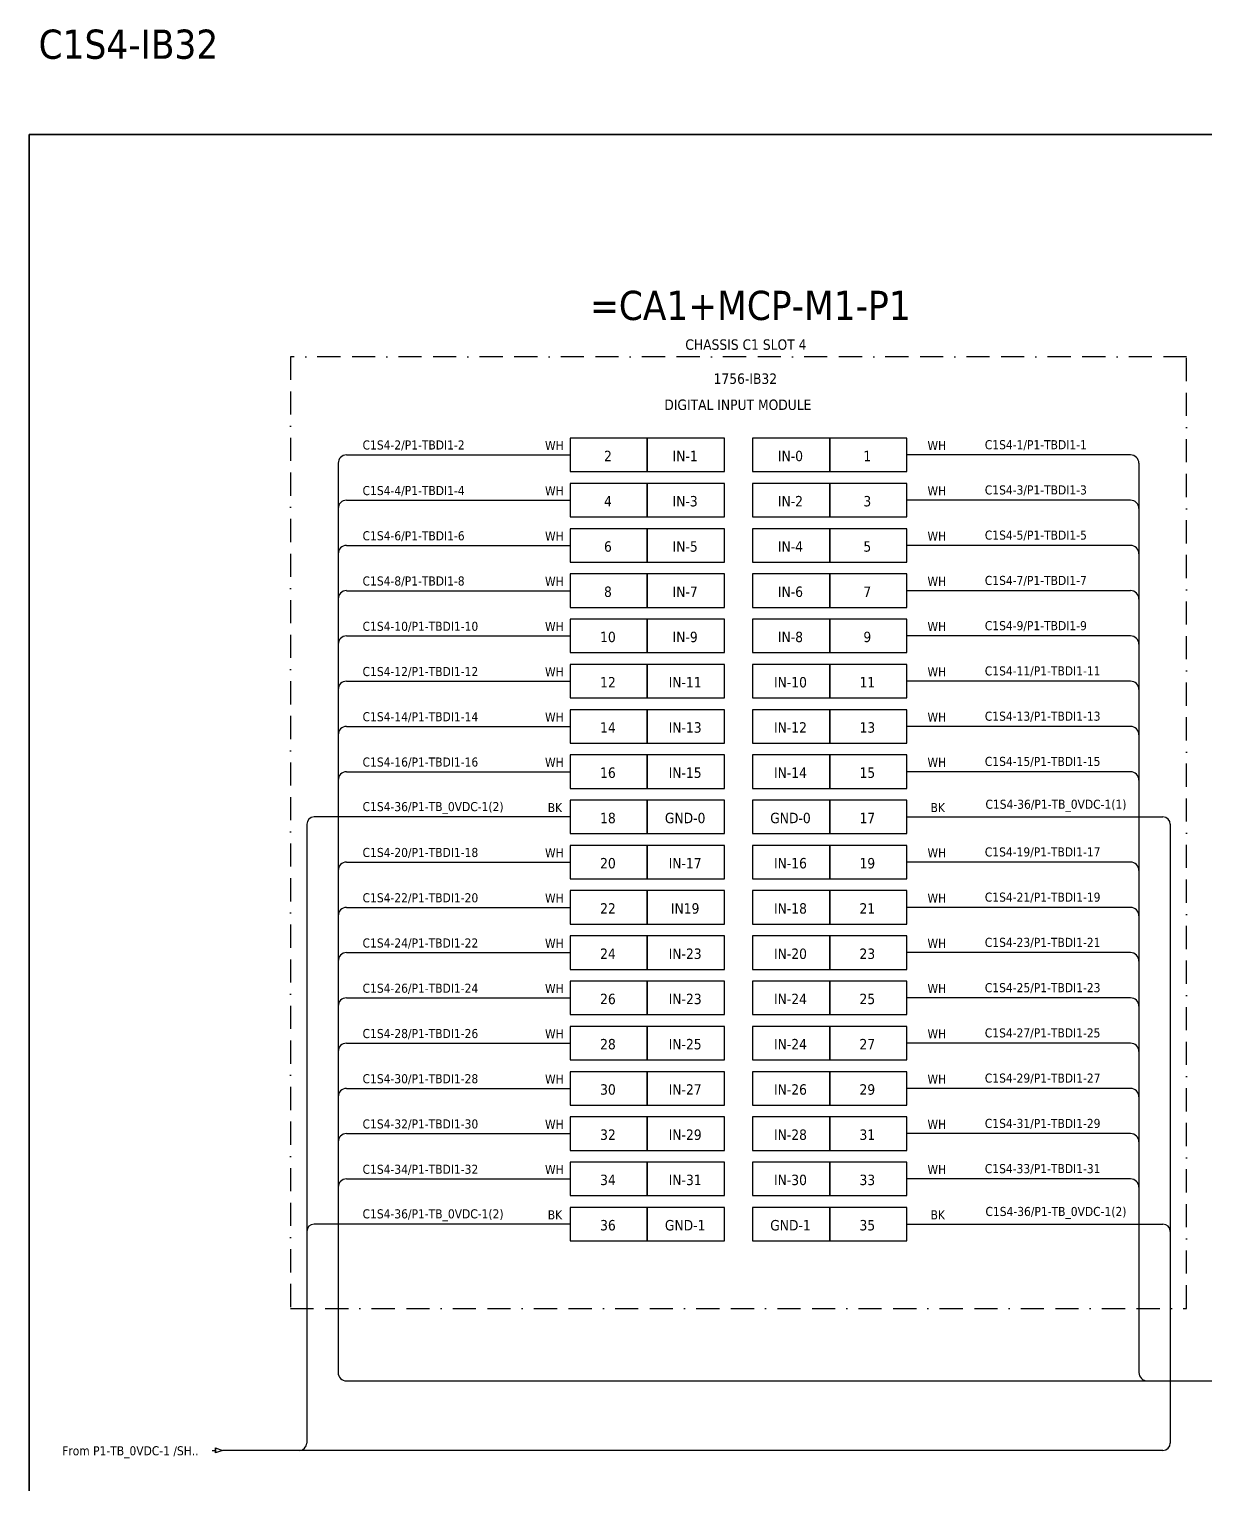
# Model space of a CAD drawing. Header units: millimetres. Extents: x 0 to 54213, y -3004 to 2820.
# Drawn here: x 16773 to 18063, y 1224 to 2820 of the extents above; entities that cross this region are included whole.
import ezdxf
from ezdxf.enums import TextEntityAlignment as Align

# ---------------------------------------------------------------- set-up
doc = ezdxf.new("R2010")
doc.units = ezdxf.units.MM
doc.linetypes.add('BORDERX2', pattern=[88.9, 25.4, -12.7, 25.4, -12.7, 0, -12.7])
for name, color, linetype in [('HELPPOINT', 7, 'Continuous'), ('VECTORS', 7, 'Continuous'), ('x01001-FrameArea', 2, 'BORDERX2')]:
    doc.layers.add(name, color=color, linetype=linetype)
doc.layers.add('IE-EQUIP', color=253, linetype='Continuous', lineweight=25)
doc.layers.add('IE-WIRE', color=7, linetype='Continuous', lineweight=25)
doc.styles.add('Tahoma', font='')
doc.styles.get('Tahoma').set_extended_font_data('Tahoma')

# ---------------------------------------------------------------- blocks, each defined once
blk = doc.blocks.new('xTerminal_fr_to')
at = {"layer": 'VECTORS', "color": 1, "true_color": 0xff0000}
for p, q in [((-11.3, 0), (-7.8, 0)), ((-7.8, 2.8), (0, 0)), ((-7.8, -2.8), (-7.8, 2.8)), ((-7.8, 2.8), (0, 0)), ((-7.8, 2.8), (-7.8, -2.8)), ((0, 0), (-7.8, -2.8)), ((0, 0), (-7.8, -2.8))]:
    blk.add_line(p, q, dxfattribs=at)

msp = doc.modelspace()

# ---------------------------------------------------------------- linework, layer by layer
at = {"layer": 'HELPPOINT', "color": 4, "lineweight": 35}
for p, q in [((16773.2, 0), (16773.2, 2704.2)), ((16773.2, 2704.2), (20666.5, 2704.2)), ((16773.2, 0), (16773.2, 2704.2)), ((16773.2, 2704.2), (20666.5, 2704.2))]:
    msp.add_line(p, q, dxfattribs=at)
at = {"layer": 'IE-EQUIP', "linetype": 'Continuous', "ltscale": 25.4}
for points in [[(17366.6, 2334.4), (17451.3, 2334.4), (17451.3, 2371.1), (17366.6, 2371.1)], [(17451.3, 2334.4), (17535.9, 2334.4), (17535.9, 2371.1), (17451.3, 2371.1)], [(17566.8, 2334.4), (17651.4, 2334.4), (17651.4, 2371.1), (17566.8, 2371.1)], [(17651.4, 2334.4), (17736.1, 2334.4), (17736.1, 2371.1), (17651.4, 2371.1)], [(17366.6, 2284.8), (17451.3, 2284.8), (17451.3, 2321.5), (17366.6, 2321.5)], [(17451.3, 2284.8), (17535.9, 2284.8), (17535.9, 2321.5), (17451.3, 2321.5)], [(17566.8, 2284.8), (17651.4, 2284.8), (17651.4, 2321.5), (17566.8, 2321.5)], [(17651.4, 2284.8), (17736.1, 2284.8), (17736.1, 2321.5), (17651.4, 2321.5)], [(17366.6, 2235.1), (17451.3, 2235.1), (17451.3, 2271.8), (17366.6, 2271.8)], [(17451.3, 2235.1), (17535.9, 2235.1), (17535.9, 2271.8), (17451.3, 2271.8)], [(17566.8, 2235.1), (17651.4, 2235.1), (17651.4, 2271.8), (17566.8, 2271.8)], [(17651.4, 2235.1), (17736.1, 2235.1), (17736.1, 2271.8), (17651.4, 2271.8)], [(17366.6, 2185.5), (17451.3, 2185.5), (17451.3, 2222.2), (17366.6, 2222.2)], [(17451.3, 2185.5), (17535.9, 2185.5), (17535.9, 2222.2), (17451.3, 2222.2)], [(17566.8, 2185.5), (17651.4, 2185.5), (17651.4, 2222.2), (17566.8, 2222.2)], [(17651.4, 2185.5), (17736.1, 2185.5), (17736.1, 2222.2), (17651.4, 2222.2)], [(17366.6, 2135.9), (17451.3, 2135.9), (17451.3, 2172.6), (17366.6, 2172.6)], [(17451.3, 2135.9), (17535.9, 2135.9), (17535.9, 2172.6), (17451.3, 2172.6)], [(17566.8, 2135.9), (17651.4, 2135.9), (17651.4, 2172.6), (17566.8, 2172.6)], [(17651.4, 2135.9), (17736.1, 2135.9), (17736.1, 2172.6), (17651.4, 2172.6)], [(17366.6, 2086.2), (17451.3, 2086.2), (17451.3, 2122.9), (17366.6, 2122.9)], [(17451.3, 2086.2), (17535.9, 2086.2), (17535.9, 2122.9), (17451.3, 2122.9)], [(17566.8, 2086.2), (17651.4, 2086.2), (17651.4, 2122.9), (17566.8, 2122.9)], [(17651.4, 2086.2), (17736.1, 2086.2), (17736.1, 2122.9), (17651.4, 2122.9)], [(17366.6, 2036.6), (17451.3, 2036.6), (17451.3, 2073.3), (17366.6, 2073.3)], [(17451.3, 2036.6), (17535.9, 2036.6), (17535.9, 2073.3), (17451.3, 2073.3)], [(17566.8, 2036.6), (17651.4, 2036.6), (17651.4, 2073.3), (17566.8, 2073.3)], [(17651.4, 2036.6), (17736.1, 2036.6), (17736.1, 2073.3), (17651.4, 2073.3)], [(17366.6, 1987), (17451.3, 1987), (17451.3, 2023.7), (17366.6, 2023.7)], [(17451.3, 1987), (17535.9, 1987), (17535.9, 2023.7), (17451.3, 2023.7)], [(17566.8, 1987), (17651.4, 1987), (17651.4, 2023.7), (17566.8, 2023.7)], [(17651.4, 1987), (17736.1, 1987), (17736.1, 2023.7), (17651.4, 2023.7)], [(17366.6, 1937.3), (17451.3, 1937.3), (17451.3, 1974), (17366.6, 1974)], [(17451.3, 1937.3), (17535.9, 1937.3), (17535.9, 1974), (17451.3, 1974)], [(17566.8, 1937.3), (17651.4, 1937.3), (17651.4, 1974), (17566.8, 1974)], [(17651.4, 1937.3), (17736.1, 1937.3), (17736.1, 1974), (17651.4, 1974)], [(17366.6, 1887.7), (17451.3, 1887.7), (17451.3, 1924.4), (17366.6, 1924.4)], [(17451.3, 1887.7), (17535.9, 1887.7), (17535.9, 1924.4), (17451.3, 1924.4)], [(17566.8, 1887.7), (17651.4, 1887.7), (17651.4, 1924.4), (17566.8, 1924.4)], [(17651.4, 1887.7), (17736.1, 1887.7), (17736.1, 1924.4), (17651.4, 1924.4)], [(17366.6, 1838.1), (17451.3, 1838.1), (17451.3, 1874.8), (17366.6, 1874.8)], [(17451.3, 1838.1), (17535.9, 1838.1), (17535.9, 1874.8), (17451.3, 1874.8)], [(17566.8, 1838.1), (17651.4, 1838.1), (17651.4, 1874.8), (17566.8, 1874.8)], [(17651.4, 1838.1), (17736.1, 1838.1), (17736.1, 1874.8), (17651.4, 1874.8)], [(17366.6, 1788.4), (17451.3, 1788.4), (17451.3, 1825.1), (17366.6, 1825.1)], [(17451.3, 1788.4), (17535.9, 1788.4), (17535.9, 1825.1), (17451.3, 1825.1)], [(17566.8, 1788.4), (17651.4, 1788.4), (17651.4, 1825.1), (17566.8, 1825.1)], [(17651.4, 1788.4), (17736.1, 1788.4), (17736.1, 1825.1), (17651.4, 1825.1)], [(17366.6, 1738.8), (17451.3, 1738.8), (17451.3, 1775.5), (17366.6, 1775.5)], [(17451.3, 1738.8), (17535.9, 1738.8), (17535.9, 1775.5), (17451.3, 1775.5)], [(17566.8, 1738.8), (17651.4, 1738.8), (17651.4, 1775.5), (17566.8, 1775.5)], [(17651.4, 1738.8), (17736.1, 1738.8), (17736.1, 1775.5), (17651.4, 1775.5)], [(17366.6, 1689.2), (17451.3, 1689.2), (17451.3, 1725.9), (17366.6, 1725.9)], [(17451.3, 1689.2), (17535.9, 1689.2), (17535.9, 1725.9), (17451.3, 1725.9)], [(17566.8, 1689.2), (17651.4, 1689.2), (17651.4, 1725.9), (17566.8, 1725.9)], [(17651.4, 1689.2), (17736.1, 1689.2), (17736.1, 1725.9), (17651.4, 1725.9)], [(17366.6, 1639.5), (17451.3, 1639.5), (17451.3, 1676.2), (17366.6, 1676.2)], [(17451.3, 1639.5), (17535.9, 1639.5), (17535.9, 1676.2), (17451.3, 1676.2)], [(17566.8, 1639.5), (17651.4, 1639.5), (17651.4, 1676.2), (17566.8, 1676.2)], [(17651.4, 1639.5), (17736.1, 1639.5), (17736.1, 1676.2), (17651.4, 1676.2)], [(17366.6, 1589.9), (17451.3, 1589.9), (17451.3, 1626.6), (17366.6, 1626.6)], [(17451.3, 1589.9), (17535.9, 1589.9), (17535.9, 1626.6), (17451.3, 1626.6)], [(17566.8, 1589.9), (17651.4, 1589.9), (17651.4, 1626.6), (17566.8, 1626.6)], [(17651.4, 1589.9), (17736.1, 1589.9), (17736.1, 1626.6), (17651.4, 1626.6)], [(17366.6, 1540.3), (17451.3, 1540.3), (17451.3, 1577), (17366.6, 1577)], [(17451.3, 1540.3), (17535.9, 1540.3), (17535.9, 1577), (17451.3, 1577)], [(17566.8, 1540.3), (17651.4, 1540.3), (17651.4, 1577), (17566.8, 1577)], [(17651.4, 1540.3), (17736.1, 1540.3), (17736.1, 1577), (17651.4, 1577)], [(17366.6, 1490.6), (17451.3, 1490.6), (17451.3, 1527.3), (17366.6, 1527.3)], [(17451.3, 1490.6), (17535.9, 1490.6), (17535.9, 1527.3), (17451.3, 1527.3)], [(17566.8, 1490.6), (17651.4, 1490.6), (17651.4, 1527.3), (17566.8, 1527.3)], [(17651.4, 1490.6), (17736.1, 1490.6), (17736.1, 1527.3), (17651.4, 1527.3)]]:
    msp.add_lwpolyline(points, close=True, dxfattribs=at)
at = {"layer": 'IE-WIRE', "color": 4, "ltscale": 25.4}
for p, q in [((17121.4, 2352.7), (17366.6, 2352.7)), ((17981.4, 2352.7), (17736.1, 2352.7)), ((17112.2, 2343.6), (17112.2, 1346.2)), ((17990.5, 2343.6), (17990.5, 1346.2)), ((17121.4, 2303.1), (17366.6, 2303.1)), ((17981.4, 2303.1), (17736.1, 2303.1)), ((17121.4, 2253.5), (17366.6, 2253.5)), ((17981.4, 2253.5), (17736.1, 2253.5)), ((17121.4, 2203.8), (17366.6, 2203.8)), ((17981.4, 2203.8), (17736.1, 2203.8)), ((17121.4, 2154.2), (17366.6, 2154.2)), ((17981.4, 2154.2), (17736.1, 2154.2)), ((17121.4, 2104.6), (17366.6, 2104.6)), ((17981.4, 2104.6), (17736.1, 2104.6)), ((17121.4, 2055), (17366.6, 2055)), ((17981.4, 2055), (17736.1, 2055)), ((17121.4, 2005.3), (17366.6, 2005.3)), ((17981.4, 2005.3), (17736.1, 2005.3)), ((17121.4, 1906.1), (17366.6, 1906.1)), ((17981.4, 1906.1), (17736.1, 1906.1)), ((17121.4, 1856.4), (17366.6, 1856.4)), ((17981.4, 1856.4), (17736.1, 1856.4)), ((17121.4, 1806.8), (17366.6, 1806.8)), ((17981.4, 1806.8), (17736.1, 1806.8)), ((17121.4, 1757.2), (17366.6, 1757.2)), ((17981.4, 1757.2), (17736.1, 1757.2)), ((17121.4, 1707.5), (17366.6, 1707.5)), ((17981.4, 1707.5), (17736.1, 1707.5)), ((17121.4, 1657.9), (17366.6, 1657.9)), ((17981.4, 1657.9), (17736.1, 1657.9)), ((17121.4, 1608.3), (17366.6, 1608.3)), ((17981.4, 1608.3), (17736.1, 1608.3)), ((17121.4, 1558.6), (17366.6, 1558.6)), ((17981.4, 1558.6), (17736.1, 1558.6))]:
    msp.add_line(p, q, dxfattribs=at)
at = {"layer": 'IE-WIRE', "color": 7, "ltscale": 25.4}
for p, q in [((17077.8, 1947.7), (17077.8, 1268.8)), ((17366.6, 1955.7), (17085.8, 1955.7)), ((17736.1, 1955.7), (18016.9, 1955.7)), ((18024.9, 1947.7), (18024.9, 1268.8)), ((17366.6, 1509), (17085.8, 1509)), ((17736.1, 1509), (18016.9, 1509)), ((18016.9, 1260.8), (16985.3, 1260.8))]:
    msp.add_line(p, q, dxfattribs=at)
at = {"layer": 'IE-WIRE', "color": 4}
msp.add_line((17121.3, 1337), (18162.6, 1337), dxfattribs=at)
at = {"layer": 'IE-WIRE', "color": 4, "ltscale": 25.4}
for centre, start, end in [((17121.4, 2343.6), 90, 180), ((17981.4, 2343.6), 0, 90), ((17121.4, 2293.9), 90, 180), ((17981.4, 2293.9), 0, 90), ((17121.4, 2244.3), 90, 180), ((17981.4, 2244.3), 0, 90), ((17121.4, 2194.7), 90, 180), ((17981.4, 2194.7), 0, 90), ((17121.4, 2145), 90, 180), ((17981.4, 2145), 0, 90), ((17121.4, 2095.4), 90, 180), ((17981.4, 2095.4), 0, 90), ((17121.4, 2045.8), 90, 180), ((17981.4, 2045.8), 0, 90), ((17121.4, 1996.1), 90, 180), ((17981.4, 1996.1), 0, 90), ((17121.4, 1896.9), 90, 180), ((17981.4, 1896.9), 0, 90), ((17121.4, 1847.2), 90, 180), ((17981.4, 1847.2), 0, 90), ((17121.4, 1797.6), 90, 180), ((17981.4, 1797.6), 0, 90), ((17121.4, 1748), 90, 180), ((17981.4, 1748), 0, 90), ((17121.4, 1698.3), 90, 180), ((17981.4, 1698.3), 0, 90), ((17121.4, 1648.7), 90, 180), ((17981.4, 1648.7), 0, 90), ((17121.4, 1599.1), 90, 180), ((17981.4, 1599.1), 0, 90), ((17121.4, 1549.4), 90, 180), ((17981.4, 1549.4), 0, 90)]:
    msp.add_arc(centre, 9.17, start, end, dxfattribs=at)
at = {"layer": 'IE-WIRE', "color": 7, "ltscale": 25.4}
for centre, start, end in [((17085.8, 1947.7), 90, 180), ((18016.9, 1947.7), 360, 90), ((17085.8, 1501), 90, 180), ((18016.9, 1501), 360, 90), ((17069.8, 1268.8), 270, 0), ((18016.9, 1268.8), 270, 360), ((18016.9, 1268.8), 270, 360)]:
    msp.add_arc(centre, 8, start, end, dxfattribs=at)
at = {"layer": 'IE-WIRE', "color": 4}
for centre in [(17121.3, 1346.2), (17999.7, 1346.2)]:
    msp.add_arc(centre, 9.14, 180, 270, dxfattribs=at)
at = {"layer": 'x01001-FrameArea'}
msp.add_lwpolyline([(17059.9, 1416.6), (18042.8, 1416.6), (18042.8, 2460.5), (17059.9, 2460.5)], close=True, dxfattribs=at)

# ---------------------------------------------------------------- block references
msp.add_blockref('xTerminal_fr_to', (16985.3, 1260.8))

# ---------------------------------------------------------------- texts
at = {"color": 2, "style": 'Tahoma'}
msp.add_text('C1S4-IB32', height=32, dxfattribs=at).set_placement((16783.6, 2787.3))
for s, height, p in [('=CA1+MCP-M1-P1', 32, (17564.3, 2516.8)), ('CHASSIS C1 SLOT 4', 11.441, (17559.4, 2473.8)), ('1756-IB32', 11.44, (17558.8, 2436.4)), ('DIGITAL INPUT MODULE', 11.441, (17550.6, 2407.8)), ('2', 11.4, (17408.1, 2351.6)), ('IN-1', 11.44, (17492.8, 2351.6)), ('IN-0', 11.44, (17608.3, 2351.6)), ('1', 11.4, (17692.6, 2351.6)), ('4', 11.4, (17408.1, 2302)), ('IN-3', 11.44, (17492.8, 2302)), ('IN-2', 11.44, (17608.3, 2302)), ('3', 11.4, (17692.6, 2302)), ('6', 11.4, (17408.1, 2252.3)), ('IN-5', 11.44, (17492.8, 2252.3)), ('IN-4', 11.44, (17608.3, 2252.3)), ('5', 11.4, (17692.6, 2252.3)), ('8', 11.4, (17408.1, 2202.7)), ('IN-7', 11.44, (17492.8, 2202.7)), ('IN-6', 11.44, (17608.3, 2202.7)), ('7', 11.4, (17692.6, 2202.7)), ('10', 11.44, (17408.1, 2153.1)), ('IN-9', 11.44, (17492.8, 2153.1)), ('IN-8', 11.44, (17608.3, 2153.1)), ('9', 11.4, (17692.6, 2153.1)), ('12', 11.44, (17408.1, 2103.4)), ('IN-11', 11.44, (17492.8, 2103.4)), ('IN-10', 11.44, (17608.3, 2103.4)), ('11', 11.44, (17692.6, 2103.4)), ('14', 11.44, (17408.1, 2053.8)), ('IN-13', 11.44, (17492.8, 2053.8)), ('IN-12', 11.44, (17608.3, 2053.8)), ('13', 11.44, (17692.6, 2053.8)), ('16', 11.44, (17408.1, 2004.2)), ('IN-15', 11.44, (17492.8, 2004.2)), ('IN-14', 11.44, (17608.3, 2004.2)), ('15', 11.44, (17692.6, 2004.2)), ('18', 11.44, (17408.1, 1954.5)), ('GND-0', 11.44, (17492.8, 1954.5)), ('GND-0', 11.44, (17608.3, 1954.5)), ('17', 11.44, (17692.6, 1954.5)), ('20', 11.44, (17408.1, 1904.9)), ('IN-17', 11.44, (17492.8, 1904.9)), ('IN-16', 11.44, (17608.3, 1904.9)), ('19', 11.44, (17692.6, 1904.9)), ('22', 11.44, (17408.1, 1855.3)), ('IN19', 11.44, (17492.8, 1855.3)), ('IN-18', 11.44, (17608.3, 1855.3)), ('21', 11.44, (17692.6, 1855.3)), ('24', 11.44, (17408.1, 1805.6)), ('IN-23', 11.44, (17492.8, 1805.6)), ('IN-20', 11.44, (17608.3, 1805.6)), ('23', 11.44, (17692.6, 1805.6)), ('26', 11.44, (17408.1, 1756)), ('IN-23', 11.44, (17492.8, 1756)), ('IN-24', 11.44, (17608.3, 1756)), ('25', 11.44, (17692.6, 1756)), ('28', 11.44, (17408.1, 1706.4)), ('IN-25', 11.44, (17492.8, 1706.4)), ('IN-24', 11.44, (17608.3, 1706.4)), ('27', 11.44, (17692.6, 1706.4)), ('30', 11.44, (17408.1, 1656.7)), ('IN-27', 11.44, (17492.8, 1656.7)), ('IN-26', 11.44, (17608.3, 1656.7)), ('29', 11.44, (17692.6, 1656.7)), ('32', 11.44, (17408.1, 1607.1)), ('IN-29', 11.44, (17492.8, 1607.1)), ('IN-28', 11.44, (17608.3, 1607.1)), ('31', 11.44, (17692.6, 1607.1)), ('34', 11.44, (17408.1, 1557.5)), ('IN-31', 11.44, (17492.8, 1557.5)), ('IN-30', 11.44, (17608.3, 1557.5)), ('33', 11.44, (17692.6, 1557.5)), ('36', 11.44, (17408.1, 1507.8)), ('GND-1', 11.44, (17492.8, 1507.8)), ('GND-1', 11.44, (17608.3, 1507.8)), ('35', 11.44, (17692.6, 1507.8))]:
    msp.add_text(s, height=height, dxfattribs=at).set_placement(p, align=Align.MIDDLE_CENTER)
at = {"color": 4, "style": 'Tahoma'}
for s, height, p in [('C1S4-2/P1-TBDI1-2', 9.949, (17139, 2358.7)), ('WH', 9.95, (17339.1, 2358)), ('WH', 9.95, (17758.6, 2358)), ('C1S4-1/P1-TBDI1-1', 9.949, (17821.5, 2359)), ('C1S4-4/P1-TBDI1-4', 9.949, (17139, 2308.7)), ('WH', 9.95, (17339.1, 2308.4)), ('WH', 9.95, (17758.6, 2308.4)), ('C1S4-3/P1-TBDI1-3', 9.949, (17821.5, 2309.4)), ('C1S4-6/P1-TBDI1-6', 9.949, (17139, 2259.1)), ('WH', 9.95, (17339.1, 2258.7)), ('WH', 9.95, (17758.6, 2258.7)), ('C1S4-5/P1-TBDI1-5', 9.949, (17821.5, 2259.8)), ('C1S4-8/P1-TBDI1-8', 9.949, (17139, 2209.5)), ('WH', 9.95, (17339.1, 2209.1)), ('WH', 9.95, (17758.6, 2209.1)), ('C1S4-7/P1-TBDI1-7', 9.949, (17821.5, 2210.1)), ('C1S4-9/P1-TBDI1-9', 9.949, (17821.5, 2160.5)), ('C1S4-10/P1-TBDI1-10', 9.949, (17139, 2159.8)), ('WH', 9.95, (17339.1, 2159.5)), ('WH', 9.95, (17758.6, 2159.5)), ('C1S4-12/P1-TBDI1-12', 9.949, (17139, 2110.2)), ('WH', 9.95, (17339.1, 2109.8)), ('WH', 9.95, (17758.6, 2109.8)), ('C1S4-11/P1-TBDI1-11', 9.949, (17821.5, 2110.9)), ('C1S4-14/P1-TBDI1-14', 9.949, (17139, 2060.6)), ('WH', 9.95, (17339.1, 2060.2)), ('WH', 9.95, (17758.6, 2060.2)), ('C1S4-13/P1-TBDI1-13', 9.949, (17821.5, 2061.2)), ('C1S4-16/P1-TBDI1-16', 9.949, (17139, 2010.9)), ('WH', 9.95, (17339.1, 2010.6)), ('WH', 9.95, (17758.6, 2010.6)), ('C1S4-15/P1-TBDI1-15', 9.949, (17821.5, 2011.6)), ('C1S4-20/P1-TBDI1-18', 9.949, (17139, 1911.7)), ('WH', 9.95, (17339.1, 1911.3)), ('WH', 9.95, (17758.6, 1911.3)), ('C1S4-19/P1-TBDI1-17', 9.949, (17821.5, 1912.3)), ('C1S4-22/P1-TBDI1-20', 9.949, (17139, 1862)), ('WH', 9.95, (17339.1, 1861.7)), ('WH', 9.95, (17758.6, 1861.7)), ('C1S4-21/P1-TBDI1-19', 9.949, (17821.5, 1862.7)), ('C1S4-24/P1-TBDI1-22', 9.949, (17139, 1812.4)), ('WH', 9.95, (17339.1, 1812)), ('WH', 9.95, (17758.6, 1812)), ('C1S4-23/P1-TBDI1-21', 9.949, (17821.5, 1813.1)), ('C1S4-26/P1-TBDI1-24', 9.949, (17139, 1762.8)), ('WH', 9.95, (17339.1, 1762.4)), ('WH', 9.95, (17758.6, 1762.4)), ('C1S4-25/P1-TBDI1-23', 9.949, (17821.5, 1763.4)), ('C1S4-27/P1-TBDI1-25', 9.949, (17821.5, 1713.8)), ('C1S4-28/P1-TBDI1-26', 9.949, (17139, 1713.1)), ('WH', 9.95, (17339.1, 1712.8)), ('WH', 9.95, (17758.6, 1712.8)), ('C1S4-30/P1-TBDI1-28', 9.949, (17139, 1663.5)), ('WH', 9.95, (17339.1, 1663.1)), ('WH', 9.95, (17758.6, 1663.1)), ('C1S4-29/P1-TBDI1-27', 9.949, (17821.5, 1664.2)), ('C1S4-32/P1-TBDI1-30', 9.949, (17139, 1613.9)), ('WH', 9.95, (17339.1, 1613.5)), ('WH', 9.95, (17758.6, 1613.5)), ('C1S4-31/P1-TBDI1-29', 9.949, (17821.5, 1614.5)), ('C1S4-34/P1-TBDI1-32', 9.949, (17139, 1564.2)), ('WH', 9.95, (17339.1, 1563.9)), ('WH', 9.95, (17758.6, 1563.9)), ('C1S4-33/P1-TBDI1-31', 9.949, (17821.5, 1564.9))]:
    msp.add_text(s, height=height, dxfattribs=at).set_placement(p)
at = {"color": 7, "style": 'Tahoma'}
for s, height, p in [('C1S4-36/P1-TB_0VDC-1(2)', 9.949, (17139, 1962)), ('BK', 9.95, (17342.1, 1960.9)), ('BK', 9.95, (17762, 1960.9)), ('C1S4-36/P1-TB_0VDC-1(1)', 9.949, (17822.2, 1964.6)), ('C1S4-36/P1-TB_0VDC-1(2)', 9.949, (17139, 1515.3)), ('BK', 9.95, (17342.1, 1514.2)), ('BK', 9.95, (17762, 1514.2)), ('C1S4-36/P1-TB_0VDC-1(2)', 9.949, (17822.2, 1517.9)), ('From P1-TB_0VDC-1 /SH..', 9.949, (16809.5, 1255.4))]:
    msp.add_text(s, height=height, dxfattribs=at).set_placement(p)

doc.saveas('drawing.dxf')
